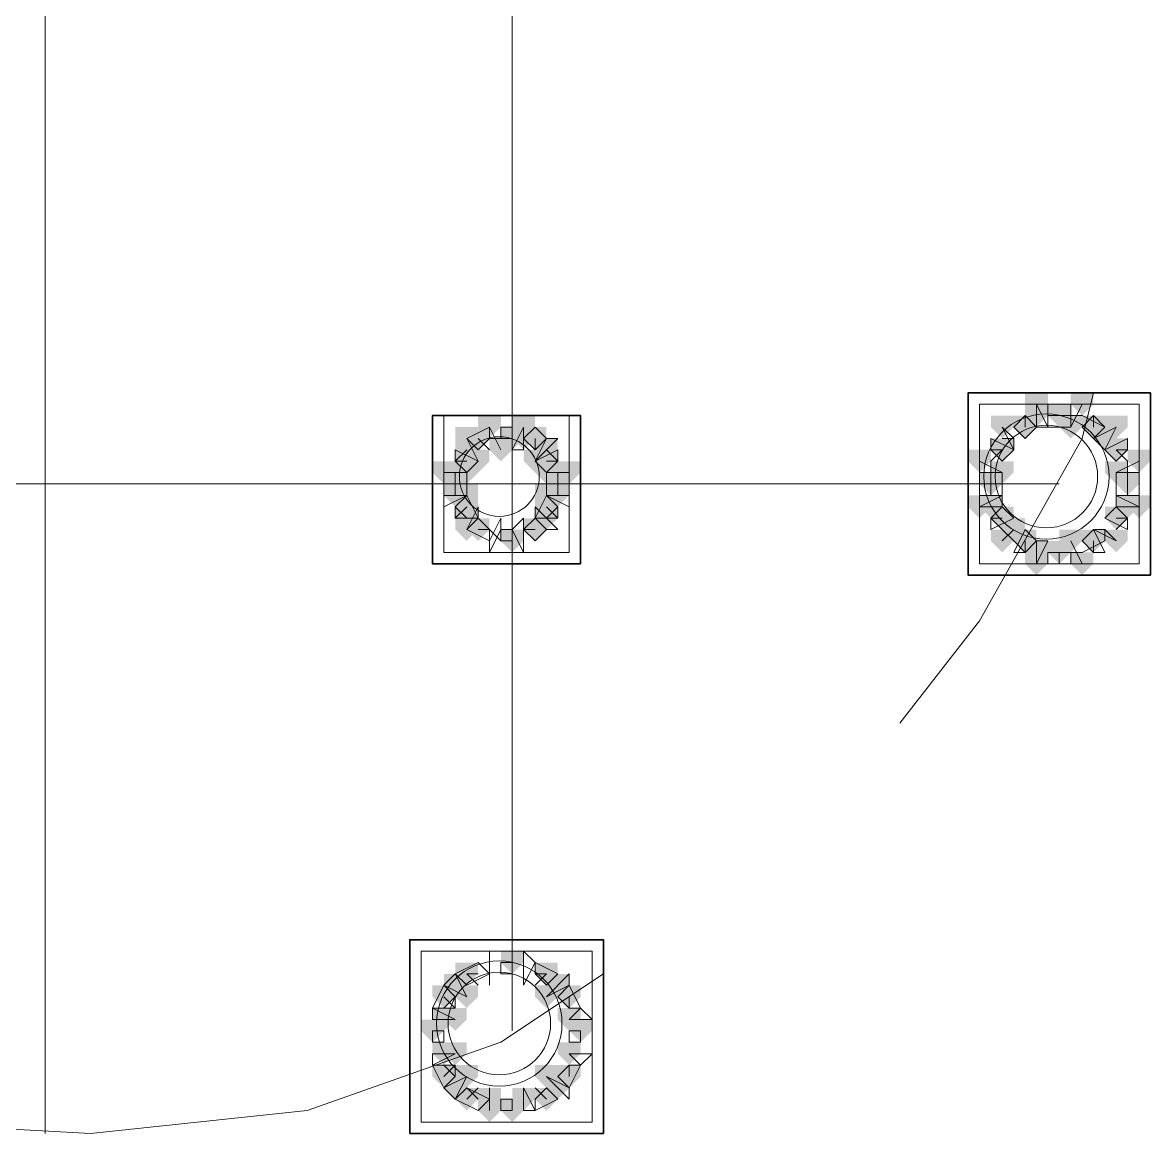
# Model space of a CAD drawing. Header units: millimetres. Extents: x 2315 to 4619, y 1334 to 1897.
# Drawn here: x 3667.93 to 3673.98, y 1535.71 to 1541.67 of the extents above; entities that cross this region are included whole.
import ezdxf

# ---------------------------------------------------------------- set-up
doc = ezdxf.new("R2010")
doc.units = ezdxf.units.MM
for name, color, linetype, true_color in [('PDF_10', 7, 'Continuous', 0x00b85c), ('PDF_AXIS', 7, 'Continuous', 0x00b85c), ('PDF_柱构件', 7, 'Continuous', 0x00b85c), ('PDF_转运站初步方案', 7, 'Continuous', 0x00b85c)]:
    doc.layers.add(name, color=color, linetype=linetype, true_color=true_color)
doc.layers.add('PDF_中心线层', color=1, linetype='Continuous')
doc.layers.add('PDF_粗实线层', color=7, linetype='Continuous')

msp = doc.modelspace()

# ---------------------------------------------------------------- hatches: boundary and pattern name
at = {"layer": 'PDF_10', "transparency": 33554559}
for points in [[(3673.4894, 1539.6195), (3673.4283, 1539.6195), (3673.4283, 1539.5584), (3673.4894, 1539.4974), (3673.5505, 1539.5584), (3673.5505, 1539.6195)], [(3673.4894, 1539.6195), (3673.4283, 1539.6195), (3673.4283, 1539.5584), (3673.4894, 1539.4974), (3673.5505, 1539.5584), (3673.5505, 1539.6195)], [(3673.4894, 1539.6195), (3673.4283, 1539.6195), (3673.4283, 1539.5584), (3673.4894, 1539.4974), (3673.5505, 1539.5584), (3673.5505, 1539.6195)], [(3673.3062, 1539.5584), (3673.2451, 1539.5584), (3673.2451, 1539.4974), (3673.3062, 1539.4363), (3673.3672, 1539.4974), (3673.3672, 1539.5584)], [(3673.3062, 1539.5584), (3673.2451, 1539.5584), (3673.2451, 1539.4974), (3673.3062, 1539.4363), (3673.3672, 1539.4974), (3673.3672, 1539.5584)], [(3673.6726, 1539.5584), (3673.6116, 1539.5584), (3673.6116, 1539.4974), (3673.6726, 1539.4363), (3673.7337, 1539.4974), (3673.7337, 1539.5584)], [(3673.6726, 1539.5584), (3673.6116, 1539.5584), (3673.6116, 1539.4974), (3673.6726, 1539.4363), (3673.7337, 1539.4974), (3673.7337, 1539.5584)], [(3670.3743, 1539.4974), (3670.3132, 1539.4974), (3670.3132, 1539.4363), (3670.3743, 1539.3752), (3670.4353, 1539.4363), (3670.4353, 1539.4974)], [(3670.3743, 1539.4974), (3670.3132, 1539.4974), (3670.3132, 1539.4363), (3670.3743, 1539.3752), (3670.4353, 1539.4363), (3670.4353, 1539.4974)], [(3670.5575, 1539.4974), (3670.4964, 1539.4974), (3670.4964, 1539.4363), (3670.5575, 1539.3752), (3670.6186, 1539.4363), (3670.6186, 1539.4974)], [(3670.5575, 1539.4974), (3670.4964, 1539.4974), (3670.4964, 1539.4363), (3670.5575, 1539.3752), (3670.6186, 1539.4363), (3670.6186, 1539.4974)], [(3670.6797, 1539.4974), (3670.6186, 1539.4974), (3670.6186, 1539.4363), (3670.6797, 1539.3752), (3670.7408, 1539.4363), (3670.7408, 1539.4974)], [(3670.6797, 1539.4974), (3670.6186, 1539.4974), (3670.6186, 1539.4363), (3670.6797, 1539.3752), (3670.7408, 1539.4363), (3670.7408, 1539.4974)], [(3673.184, 1539.4363), (3673.1229, 1539.4363), (3673.1229, 1539.3752), (3673.184, 1539.3141), (3673.2451, 1539.3752), (3673.2451, 1539.4363)], [(3673.184, 1539.4363), (3673.1229, 1539.4363), (3673.1229, 1539.3752), (3673.184, 1539.3141), (3673.2451, 1539.3752), (3673.2451, 1539.4363)], [(3673.7948, 1539.4363), (3673.7337, 1539.4363), (3673.7337, 1539.3752), (3673.7948, 1539.3141), (3673.8559, 1539.3752), (3673.8559, 1539.4363)], [(3673.7948, 1539.4363), (3673.7337, 1539.4363), (3673.7337, 1539.3752), (3673.7948, 1539.3141), (3673.8559, 1539.3752), (3673.8559, 1539.4363)], [(3670.3132, 1539.3752), (3670.2521, 1539.3752), (3670.2521, 1539.3141), (3670.3132, 1539.253), (3670.3743, 1539.3141), (3670.3743, 1539.3752)], [(3670.3132, 1539.3752), (3670.2521, 1539.3752), (3670.2521, 1539.3141), (3670.3132, 1539.253), (3670.3743, 1539.3141), (3670.3743, 1539.3752)], [(3670.7408, 1539.3752), (3670.6797, 1539.3752), (3670.6797, 1539.3141), (3670.7408, 1539.253), (3670.8018, 1539.3141), (3670.8018, 1539.3752)], [(3670.7408, 1539.3752), (3670.6797, 1539.3752), (3670.6797, 1539.3141), (3670.7408, 1539.253), (3670.8018, 1539.3141), (3670.8018, 1539.3752)], [(3670.2521, 1539.253), (3670.191, 1539.253), (3670.191, 1539.192), (3670.2521, 1539.1309), (3670.3132, 1539.192), (3670.3132, 1539.253)], [(3670.2521, 1539.253), (3670.191, 1539.253), (3670.191, 1539.192), (3670.2521, 1539.1309), (3670.3132, 1539.192), (3670.3132, 1539.253)], [(3670.2521, 1539.253), (3670.191, 1539.253), (3670.191, 1539.192), (3670.2521, 1539.1309), (3670.3132, 1539.192), (3670.3132, 1539.253)], [(3670.8018, 1539.253), (3670.7408, 1539.253), (3670.7408, 1539.192), (3670.8018, 1539.1309), (3670.8629, 1539.192), (3670.8629, 1539.253)], [(3670.8018, 1539.253), (3670.7408, 1539.253), (3670.7408, 1539.192), (3670.8018, 1539.1309), (3670.8629, 1539.192), (3670.8629, 1539.253)], [(3670.8018, 1539.253), (3670.7408, 1539.253), (3670.7408, 1539.192), (3670.8018, 1539.1309), (3670.8629, 1539.192), (3670.8629, 1539.253)], [(3673.1229, 1539.253), (3673.0618, 1539.253), (3673.0618, 1539.192), (3673.1229, 1539.1309), (3673.184, 1539.192), (3673.184, 1539.253)], [(3673.1229, 1539.253), (3673.0618, 1539.253), (3673.0618, 1539.192), (3673.1229, 1539.1309), (3673.184, 1539.192), (3673.184, 1539.253)], [(3673.8559, 1539.253), (3673.7948, 1539.253), (3673.7948, 1539.192), (3673.8559, 1539.1309), (3673.917, 1539.192), (3673.917, 1539.253)], [(3673.8559, 1539.253), (3673.7948, 1539.253), (3673.7948, 1539.192), (3673.8559, 1539.1309), (3673.917, 1539.192), (3673.917, 1539.253)], [(3673.8559, 1539.253), (3673.7948, 1539.253), (3673.7948, 1539.192), (3673.8559, 1539.1309), (3673.917, 1539.192), (3673.917, 1539.253)], [(3670.3132, 1539.1309), (3670.2521, 1539.1309), (3670.2521, 1539.0698), (3670.3132, 1539.0087), (3670.3743, 1539.0698), (3670.3743, 1539.1309)], [(3670.3132, 1539.1309), (3670.2521, 1539.1309), (3670.2521, 1539.0698), (3670.3132, 1539.0087), (3670.3743, 1539.0698), (3670.3743, 1539.1309)], [(3670.7408, 1539.1309), (3670.6797, 1539.1309), (3670.6797, 1539.0698), (3670.7408, 1539.0087), (3670.8018, 1539.0698), (3670.8018, 1539.1309)], [(3670.7408, 1539.1309), (3670.6797, 1539.1309), (3670.6797, 1539.0698), (3670.7408, 1539.0087), (3670.8018, 1539.0698), (3670.8018, 1539.1309)], [(3673.184, 1539.0698), (3673.1229, 1539.0698), (3673.1229, 1539.0087), (3673.184, 1538.9476), (3673.2451, 1539.0087), (3673.2451, 1539.0698)], [(3673.184, 1539.0698), (3673.1229, 1539.0698), (3673.1229, 1539.0087), (3673.184, 1538.9476), (3673.2451, 1539.0087), (3673.2451, 1539.0698)], [(3673.7948, 1539.0698), (3673.7337, 1539.0698), (3673.7337, 1539.0087), (3673.7948, 1538.9476), (3673.8559, 1539.0087), (3673.8559, 1539.0698)], [(3673.7948, 1539.0698), (3673.7337, 1539.0698), (3673.7337, 1539.0087), (3673.7948, 1538.9476), (3673.8559, 1539.0087), (3673.8559, 1539.0698)], [(3670.3743, 1539.0087), (3670.3132, 1539.0087), (3670.3132, 1538.9476), (3670.3743, 1538.8866), (3670.4353, 1538.9476), (3670.4353, 1539.0087)], [(3670.3743, 1539.0087), (3670.3132, 1539.0087), (3670.3132, 1538.9476), (3670.3743, 1538.8866), (3670.4353, 1538.9476), (3670.4353, 1539.0087)], [(3670.6797, 1539.0087), (3670.6186, 1539.0087), (3670.6186, 1538.9476), (3670.6797, 1538.8866), (3670.7408, 1538.9476), (3670.7408, 1539.0087)], [(3670.6797, 1539.0087), (3670.6186, 1539.0087), (3670.6186, 1538.9476), (3670.6797, 1538.8866), (3670.7408, 1538.9476), (3670.7408, 1539.0087)], [(3670.6797, 1539.0087), (3670.6186, 1539.0087), (3670.6186, 1538.9476), (3670.6797, 1538.8866), (3670.7408, 1538.9476), (3670.7408, 1539.0087)], [(3670.5575, 1538.9476), (3670.4964, 1538.9476), (3670.4964, 1538.8866), (3670.5575, 1538.8255), (3670.6186, 1538.8866), (3670.6186, 1538.9476)], [(3670.5575, 1538.9476), (3670.4964, 1538.9476), (3670.4964, 1538.8866), (3670.5575, 1538.8255), (3670.6186, 1538.8866), (3670.6186, 1538.9476)], [(3673.3062, 1538.9476), (3673.2451, 1538.9476), (3673.2451, 1538.8866), (3673.3062, 1538.8255), (3673.3672, 1538.8866), (3673.3672, 1538.9476)], [(3673.3062, 1538.9476), (3673.2451, 1538.9476), (3673.2451, 1538.8866), (3673.3062, 1538.8255), (3673.3672, 1538.8866), (3673.3672, 1538.9476)], [(3673.6726, 1538.9476), (3673.6116, 1538.9476), (3673.6116, 1538.8866), (3673.6726, 1538.8255), (3673.7337, 1538.8866), (3673.7337, 1538.9476)], [(3673.6726, 1538.9476), (3673.6116, 1538.9476), (3673.6116, 1538.8866), (3673.6726, 1538.8255), (3673.7337, 1538.8866), (3673.7337, 1538.9476)], [(3673.4894, 1538.8866), (3673.4283, 1538.8866), (3673.4283, 1538.8255), (3673.4894, 1538.7644), (3673.5505, 1538.8255), (3673.5505, 1538.8866)], [(3673.4894, 1538.8866), (3673.4283, 1538.8866), (3673.4283, 1538.8255), (3673.4894, 1538.7644), (3673.5505, 1538.8255), (3673.5505, 1538.8866)], [(3670.5575, 1536.6876), (3670.4964, 1536.6876), (3670.4964, 1536.6265), (3670.5575, 1536.5655), (3670.6186, 1536.6265), (3670.6186, 1536.6876)], [(3670.5575, 1536.6876), (3670.4964, 1536.6876), (3670.4964, 1536.6265), (3670.5575, 1536.5655), (3670.6186, 1536.6265), (3670.6186, 1536.6876)], [(3670.3132, 1536.6265), (3670.2521, 1536.6265), (3670.2521, 1536.5655), (3670.3132, 1536.5044), (3670.3743, 1536.5655), (3670.3743, 1536.6265)], [(3670.3132, 1536.6265), (3670.2521, 1536.6265), (3670.2521, 1536.5655), (3670.3132, 1536.5044), (3670.3743, 1536.5655), (3670.3743, 1536.6265)], [(3670.7408, 1536.6265), (3670.6797, 1536.6265), (3670.6797, 1536.5655), (3670.7408, 1536.5044), (3670.8018, 1536.5655), (3670.8018, 1536.6265)], [(3670.7408, 1536.6265), (3670.6797, 1536.6265), (3670.6797, 1536.5655), (3670.7408, 1536.5044), (3670.8018, 1536.5655), (3670.8018, 1536.6265)], [(3670.191, 1536.5044), (3670.1299, 1536.5044), (3670.1299, 1536.4433), (3670.191, 1536.3822), (3670.2521, 1536.4433), (3670.2521, 1536.5044)], [(3670.191, 1536.5044), (3670.1299, 1536.5044), (3670.1299, 1536.4433), (3670.191, 1536.3822), (3670.2521, 1536.4433), (3670.2521, 1536.5044)], [(3670.8629, 1536.5044), (3670.8018, 1536.5044), (3670.8018, 1536.4433), (3670.8629, 1536.3822), (3670.924, 1536.4433), (3670.924, 1536.5044)], [(3670.8629, 1536.5044), (3670.8018, 1536.5044), (3670.8018, 1536.4433), (3670.8629, 1536.3822), (3670.924, 1536.4433), (3670.924, 1536.5044)], [(3670.1299, 1536.3211), (3670.0689, 1536.3211), (3670.0689, 1536.2601), (3670.1299, 1536.199), (3670.191, 1536.2601), (3670.191, 1536.3211)], [(3670.1299, 1536.3211), (3670.0689, 1536.3211), (3670.0689, 1536.2601), (3670.1299, 1536.199), (3670.191, 1536.2601), (3670.191, 1536.3211)], [(3670.924, 1536.3211), (3670.8629, 1536.3211), (3670.8629, 1536.2601), (3670.924, 1536.199), (3670.9851, 1536.2601), (3670.9851, 1536.3211)], [(3670.924, 1536.3211), (3670.8629, 1536.3211), (3670.8629, 1536.2601), (3670.924, 1536.199), (3670.9851, 1536.2601), (3670.9851, 1536.3211)], [(3670.191, 1536.0768), (3670.1299, 1536.0768), (3670.1299, 1536.0157), (3670.191, 1535.9547), (3670.2521, 1536.0157), (3670.2521, 1536.0768)], [(3670.191, 1536.0768), (3670.1299, 1536.0768), (3670.1299, 1536.0157), (3670.191, 1535.9547), (3670.2521, 1536.0157), (3670.2521, 1536.0768)], [(3670.8629, 1536.0768), (3670.8018, 1536.0768), (3670.8018, 1536.0157), (3670.8629, 1535.9547), (3670.924, 1536.0157), (3670.924, 1536.0768)], [(3670.8629, 1536.0768), (3670.8018, 1536.0768), (3670.8018, 1536.0157), (3670.8629, 1535.9547), (3670.924, 1536.0157), (3670.924, 1536.0768)], [(3670.3132, 1535.9547), (3670.2521, 1535.9547), (3670.2521, 1535.8936), (3670.3132, 1535.8325), (3670.3743, 1535.8936), (3670.3743, 1535.9547)], [(3670.3132, 1535.9547), (3670.2521, 1535.9547), (3670.2521, 1535.8936), (3670.3132, 1535.8325), (3670.3743, 1535.8936), (3670.3743, 1535.9547)], [(3670.7408, 1535.9547), (3670.6797, 1535.9547), (3670.6797, 1535.8936), (3670.7408, 1535.8325), (3670.8018, 1535.8936), (3670.8018, 1535.9547)], [(3670.7408, 1535.9547), (3670.6797, 1535.9547), (3670.6797, 1535.8936), (3670.7408, 1535.8325), (3670.8018, 1535.8936), (3670.8018, 1535.9547)], [(3670.5575, 1535.8936), (3670.4964, 1535.8936), (3670.4964, 1535.8325), (3670.5575, 1535.7714), (3670.6186, 1535.8325), (3670.6186, 1535.8936)], [(3670.5575, 1535.8936), (3670.4964, 1535.8936), (3670.4964, 1535.8325), (3670.5575, 1535.7714), (3670.6186, 1535.8325), (3670.6186, 1535.8936)]]:
    msp.add_hatch(color=256, dxfattribs=at).paths.add_polyline_path(points)
at = {"layer": 'PDF_柱构件', "transparency": 33554559}
for points in [[(3673.3672, 1539.6806), (3673.3062, 1539.6806), (3673.3062, 1539.6195), (3673.3672, 1539.5584), (3673.4283, 1539.6195), (3673.4283, 1539.6806)], [(3673.6116, 1539.6806), (3673.5505, 1539.6806), (3673.5505, 1539.6195), (3673.6116, 1539.5584), (3673.6726, 1539.6195), (3673.6726, 1539.6806)], [(3673.3672, 1539.6195), (3673.3062, 1539.6195), (3673.3062, 1539.5584), (3673.3672, 1539.4974), (3673.4283, 1539.5584), (3673.4283, 1539.6195)], [(3670.4353, 1539.5584), (3670.3743, 1539.5584), (3670.3743, 1539.4974), (3670.4353, 1539.4363), (3670.4964, 1539.4974), (3670.4964, 1539.5584)], [(3670.6186, 1539.5584), (3670.5575, 1539.5584), (3670.5575, 1539.4974), (3670.6186, 1539.4363), (3670.6797, 1539.4974), (3670.6797, 1539.5584)], [(3673.184, 1539.5584), (3673.1229, 1539.5584), (3673.1229, 1539.4974), (3673.184, 1539.4363), (3673.2451, 1539.4974), (3673.2451, 1539.5584)], [(3673.5505, 1539.5584), (3673.4894, 1539.5584), (3673.4894, 1539.4974), (3673.5505, 1539.4363), (3673.6116, 1539.4974), (3673.6116, 1539.5584)], [(3673.7948, 1539.5584), (3673.7337, 1539.5584), (3673.7337, 1539.4974), (3673.7948, 1539.4363), (3673.8559, 1539.4974), (3673.8559, 1539.5584)], [(3670.3132, 1539.4974), (3670.2521, 1539.4974), (3670.2521, 1539.4363), (3670.3132, 1539.3752), (3670.3743, 1539.4363), (3670.3743, 1539.4974)], [(3670.6186, 1539.4974), (3670.5575, 1539.4974), (3670.5575, 1539.4363), (3670.6186, 1539.3752), (3670.6797, 1539.4363), (3670.6797, 1539.4974)], [(3673.7337, 1539.4974), (3673.6726, 1539.4974), (3673.6726, 1539.4363), (3673.7337, 1539.3752), (3673.7948, 1539.4363), (3673.7948, 1539.4974)], [(3670.3132, 1539.4363), (3670.2521, 1539.4363), (3670.2521, 1539.3752), (3670.3132, 1539.3141), (3670.3743, 1539.3752), (3670.3743, 1539.4363)], [(3670.4964, 1539.4363), (3670.4353, 1539.4363), (3670.4353, 1539.3752), (3670.4964, 1539.3141), (3670.5575, 1539.3752), (3670.5575, 1539.4363)], [(3670.7408, 1539.4363), (3670.6797, 1539.4363), (3670.6797, 1539.3752), (3670.7408, 1539.3141), (3670.8018, 1539.3752), (3670.8018, 1539.4363)], [(3670.3743, 1539.3752), (3670.3132, 1539.3752), (3670.3132, 1539.3141), (3670.3743, 1539.253), (3670.4353, 1539.3141), (3670.4353, 1539.3752)], [(3670.6797, 1539.3752), (3670.6186, 1539.3752), (3670.6186, 1539.3141), (3670.6797, 1539.253), (3670.7408, 1539.3141), (3670.7408, 1539.3752)], [(3673.0618, 1539.3752), (3673.0008, 1539.3752), (3673.0008, 1539.3141), (3673.0618, 1539.253), (3673.1229, 1539.3141), (3673.1229, 1539.3752)], [(3673.917, 1539.3752), (3673.8559, 1539.3752), (3673.8559, 1539.3141), (3673.917, 1539.253), (3673.978, 1539.3141), (3673.978, 1539.3752)], [(3670.191, 1539.3141), (3670.1299, 1539.3141), (3670.1299, 1539.253), (3670.191, 1539.192), (3670.2521, 1539.253), (3670.2521, 1539.3141)], [(3670.2521, 1539.3141), (3670.191, 1539.3141), (3670.191, 1539.253), (3670.2521, 1539.192), (3670.3132, 1539.253), (3670.3132, 1539.3141)], [(3670.3132, 1539.3141), (3670.2521, 1539.3141), (3670.2521, 1539.253), (3670.3132, 1539.192), (3670.3743, 1539.253), (3670.3743, 1539.3141)], [(3670.7408, 1539.3141), (3670.6797, 1539.3141), (3670.6797, 1539.253), (3670.7408, 1539.192), (3670.8018, 1539.253), (3670.8018, 1539.3141)], [(3670.8018, 1539.3141), (3670.7408, 1539.3141), (3670.7408, 1539.253), (3670.8018, 1539.192), (3670.8629, 1539.253), (3670.8629, 1539.3141)], [(3670.8629, 1539.3141), (3670.8018, 1539.3141), (3670.8018, 1539.253), (3670.8629, 1539.192), (3670.924, 1539.253), (3670.924, 1539.3141)], [(3673.184, 1539.3141), (3673.1229, 1539.3141), (3673.1229, 1539.253), (3673.184, 1539.192), (3673.2451, 1539.253), (3673.2451, 1539.3141)], [(3673.7948, 1539.3141), (3673.7337, 1539.3141), (3673.7337, 1539.253), (3673.7948, 1539.192), (3673.8559, 1539.253), (3673.8559, 1539.3141)], [(3670.2521, 1539.192), (3670.191, 1539.192), (3670.191, 1539.1309), (3670.2521, 1539.0698), (3670.3132, 1539.1309), (3670.3132, 1539.192)], [(3670.3132, 1539.192), (3670.2521, 1539.192), (3670.2521, 1539.1309), (3670.3132, 1539.0698), (3670.3743, 1539.1309), (3670.3743, 1539.192)], [(3670.7408, 1539.192), (3670.6797, 1539.192), (3670.6797, 1539.1309), (3670.7408, 1539.0698), (3670.8018, 1539.1309), (3670.8018, 1539.192)], [(3670.8018, 1539.192), (3670.7408, 1539.192), (3670.7408, 1539.1309), (3670.8018, 1539.0698), (3670.8629, 1539.1309), (3670.8629, 1539.192)], [(3673.0618, 1539.1309), (3673.0008, 1539.1309), (3673.0008, 1539.0698), (3673.0618, 1539.0087), (3673.1229, 1539.0698), (3673.1229, 1539.1309)], [(3673.1229, 1539.1309), (3673.0618, 1539.1309), (3673.0618, 1539.0698), (3673.1229, 1539.0087), (3673.184, 1539.0698), (3673.184, 1539.1309)], [(3673.8559, 1539.1309), (3673.7948, 1539.1309), (3673.7948, 1539.0698), (3673.8559, 1539.0087), (3673.917, 1539.0698), (3673.917, 1539.1309)], [(3673.917, 1539.1309), (3673.8559, 1539.1309), (3673.8559, 1539.0698), (3673.917, 1539.0087), (3673.978, 1539.0698), (3673.978, 1539.1309)], [(3670.3132, 1539.0698), (3670.2521, 1539.0698), (3670.2521, 1539.0087), (3670.3132, 1538.9476), (3670.3743, 1539.0087), (3670.3743, 1539.0698)], [(3670.7408, 1539.0698), (3670.6797, 1539.0698), (3670.6797, 1539.0087), (3670.7408, 1538.9476), (3670.8018, 1539.0087), (3670.8018, 1539.0698)], [(3670.3132, 1539.0087), (3670.2521, 1539.0087), (3670.2521, 1538.9476), (3670.3132, 1538.8866), (3670.3743, 1538.9476), (3670.3743, 1539.0087)], [(3673.2451, 1539.0087), (3673.184, 1539.0087), (3673.184, 1538.9476), (3673.2451, 1538.8866), (3673.3062, 1538.9476), (3673.3062, 1539.0087)], [(3673.184, 1538.9476), (3673.1229, 1538.9476), (3673.1229, 1538.8866), (3673.184, 1538.8255), (3673.2451, 1538.8866), (3673.2451, 1538.9476)], [(3673.5505, 1538.9476), (3673.4894, 1538.9476), (3673.4894, 1538.8866), (3673.5505, 1538.8255), (3673.6116, 1538.8866), (3673.6116, 1538.9476)], [(3673.7948, 1538.9476), (3673.7337, 1538.9476), (3673.7337, 1538.8866), (3673.7948, 1538.8255), (3673.8559, 1538.8866), (3673.8559, 1538.9476)], [(3673.3672, 1538.8866), (3673.3062, 1538.8866), (3673.3062, 1538.8255), (3673.3672, 1538.7644), (3673.4283, 1538.8255), (3673.4283, 1538.8866)], [(3673.3672, 1538.8255), (3673.3062, 1538.8255), (3673.3062, 1538.7644), (3673.3672, 1538.7033), (3673.4283, 1538.7644), (3673.4283, 1538.8255)], [(3673.6116, 1538.8255), (3673.5505, 1538.8255), (3673.5505, 1538.7644), (3673.6116, 1538.7033), (3673.6726, 1538.7644), (3673.6726, 1538.8255)], [(3670.2521, 1536.5655), (3670.191, 1536.5655), (3670.191, 1536.5044), (3670.2521, 1536.4433), (3670.3132, 1536.5044), (3670.3132, 1536.5655)], [(3670.8018, 1536.5655), (3670.7408, 1536.5655), (3670.7408, 1536.5044), (3670.8018, 1536.4433), (3670.8629, 1536.5044), (3670.8629, 1536.5655)], [(3670.3132, 1536.5044), (3670.2521, 1536.5044), (3670.2521, 1536.4433), (3670.3132, 1536.3822), (3670.3743, 1536.4433), (3670.3743, 1536.5044)], [(3670.7408, 1536.5044), (3670.6797, 1536.5044), (3670.6797, 1536.4433), (3670.7408, 1536.3822), (3670.8018, 1536.4433), (3670.8018, 1536.5044)], [(3670.191, 1536.3822), (3670.1299, 1536.3822), (3670.1299, 1536.3211), (3670.191, 1536.2601), (3670.2521, 1536.3211), (3670.2521, 1536.3822)], [(3670.2521, 1536.3822), (3670.191, 1536.3822), (3670.191, 1536.3211), (3670.2521, 1536.2601), (3670.3132, 1536.3211), (3670.3132, 1536.3822)], [(3670.8629, 1536.3822), (3670.8018, 1536.3822), (3670.8018, 1536.3211), (3670.8629, 1536.2601), (3670.924, 1536.3211), (3670.924, 1536.3822)], [(3670.191, 1536.199), (3670.1299, 1536.199), (3670.1299, 1536.1379), (3670.191, 1536.0768), (3670.2521, 1536.1379), (3670.2521, 1536.199)], [(3670.2521, 1536.199), (3670.191, 1536.199), (3670.191, 1536.1379), (3670.2521, 1536.0768), (3670.3132, 1536.1379), (3670.3132, 1536.199)], [(3670.8629, 1536.199), (3670.8018, 1536.199), (3670.8018, 1536.1379), (3670.8629, 1536.0768), (3670.924, 1536.1379), (3670.924, 1536.199)], [(3670.3132, 1536.0768), (3670.2521, 1536.0768), (3670.2521, 1536.0157), (3670.3132, 1535.9547), (3670.3743, 1536.0157), (3670.3743, 1536.0768)], [(3670.7408, 1536.0768), (3670.6797, 1536.0768), (3670.6797, 1536.0157), (3670.7408, 1535.9547), (3670.8018, 1536.0157), (3670.8018, 1536.0768)], [(3670.2521, 1536.0157), (3670.191, 1536.0157), (3670.191, 1535.9547), (3670.2521, 1535.8936), (3670.3132, 1535.9547), (3670.3132, 1536.0157)], [(3670.8018, 1536.0157), (3670.7408, 1536.0157), (3670.7408, 1535.9547), (3670.8018, 1535.8936), (3670.8629, 1535.9547), (3670.8629, 1536.0157)], [(3670.4353, 1535.9547), (3670.3743, 1535.9547), (3670.3743, 1535.8936), (3670.4353, 1535.8325), (3670.4964, 1535.8936), (3670.4964, 1535.9547)], [(3670.6186, 1535.9547), (3670.5575, 1535.9547), (3670.5575, 1535.8936), (3670.6186, 1535.8325), (3670.6797, 1535.8936), (3670.6797, 1535.9547)], [(3670.4353, 1535.8936), (3670.3743, 1535.8936), (3670.3743, 1535.8325), (3670.4353, 1535.7714), (3670.4964, 1535.8325), (3670.4964, 1535.8936)]]:
    msp.add_hatch(color=256, dxfattribs=at).paths.add_polyline_path(points)
at = {"layer": 'PDF_转运站初步方案', "transparency": 33554559}
for points in [[(3673.4894, 1539.6195), (3673.4283, 1539.6195), (3673.4283, 1539.5584), (3673.4894, 1539.4974), (3673.5505, 1539.5584), (3673.5505, 1539.6195)], [(3673.4894, 1539.6195), (3673.4283, 1539.6195), (3673.4283, 1539.5584), (3673.4894, 1539.4974), (3673.5505, 1539.5584), (3673.5505, 1539.6195)], [(3673.3062, 1539.5584), (3673.2451, 1539.5584), (3673.2451, 1539.4974), (3673.3062, 1539.4363), (3673.3672, 1539.4974), (3673.3672, 1539.5584)], [(3673.3062, 1539.5584), (3673.2451, 1539.5584), (3673.2451, 1539.4974), (3673.3062, 1539.4363), (3673.3672, 1539.4974), (3673.3672, 1539.5584)], [(3673.6726, 1539.5584), (3673.6116, 1539.5584), (3673.6116, 1539.4974), (3673.6726, 1539.4363), (3673.7337, 1539.4974), (3673.7337, 1539.5584)], [(3673.6726, 1539.5584), (3673.6116, 1539.5584), (3673.6116, 1539.4974), (3673.6726, 1539.4363), (3673.7337, 1539.4974), (3673.7337, 1539.5584)], [(3670.3743, 1539.4974), (3670.3132, 1539.4974), (3670.3132, 1539.4363), (3670.3743, 1539.3752), (3670.4353, 1539.4363), (3670.4353, 1539.4974)], [(3670.3743, 1539.4974), (3670.3132, 1539.4974), (3670.3132, 1539.4363), (3670.3743, 1539.3752), (3670.4353, 1539.4363), (3670.4353, 1539.4974)], [(3670.5575, 1539.4974), (3670.4964, 1539.4974), (3670.4964, 1539.4363), (3670.5575, 1539.3752), (3670.6186, 1539.4363), (3670.6186, 1539.4974)], [(3670.5575, 1539.4974), (3670.4964, 1539.4974), (3670.4964, 1539.4363), (3670.5575, 1539.3752), (3670.6186, 1539.4363), (3670.6186, 1539.4974)], [(3670.6797, 1539.4974), (3670.6186, 1539.4974), (3670.6186, 1539.4363), (3670.6797, 1539.3752), (3670.7408, 1539.4363), (3670.7408, 1539.4974)], [(3670.6797, 1539.4974), (3670.6186, 1539.4974), (3670.6186, 1539.4363), (3670.6797, 1539.3752), (3670.7408, 1539.4363), (3670.7408, 1539.4974)], [(3673.184, 1539.4363), (3673.1229, 1539.4363), (3673.1229, 1539.3752), (3673.184, 1539.3141), (3673.2451, 1539.3752), (3673.2451, 1539.4363)], [(3673.184, 1539.4363), (3673.1229, 1539.4363), (3673.1229, 1539.3752), (3673.184, 1539.3141), (3673.2451, 1539.3752), (3673.2451, 1539.4363)], [(3673.7948, 1539.4363), (3673.7337, 1539.4363), (3673.7337, 1539.3752), (3673.7948, 1539.3141), (3673.8559, 1539.3752), (3673.8559, 1539.4363)], [(3673.7948, 1539.4363), (3673.7337, 1539.4363), (3673.7337, 1539.3752), (3673.7948, 1539.3141), (3673.8559, 1539.3752), (3673.8559, 1539.4363)], [(3670.3132, 1539.3752), (3670.2521, 1539.3752), (3670.2521, 1539.3141), (3670.3132, 1539.253), (3670.3743, 1539.3141), (3670.3743, 1539.3752)], [(3670.3132, 1539.3752), (3670.2521, 1539.3752), (3670.2521, 1539.3141), (3670.3132, 1539.253), (3670.3743, 1539.3141), (3670.3743, 1539.3752)], [(3670.7408, 1539.3752), (3670.6797, 1539.3752), (3670.6797, 1539.3141), (3670.7408, 1539.253), (3670.8018, 1539.3141), (3670.8018, 1539.3752)], [(3670.7408, 1539.3752), (3670.6797, 1539.3752), (3670.6797, 1539.3141), (3670.7408, 1539.253), (3670.8018, 1539.3141), (3670.8018, 1539.3752)], [(3670.2521, 1539.253), (3670.191, 1539.253), (3670.191, 1539.192), (3670.2521, 1539.1309), (3670.3132, 1539.192), (3670.3132, 1539.253)], [(3670.2521, 1539.253), (3670.191, 1539.253), (3670.191, 1539.192), (3670.2521, 1539.1309), (3670.3132, 1539.192), (3670.3132, 1539.253)], [(3670.8018, 1539.253), (3670.7408, 1539.253), (3670.7408, 1539.192), (3670.8018, 1539.1309), (3670.8629, 1539.192), (3670.8629, 1539.253)], [(3670.8018, 1539.253), (3670.7408, 1539.253), (3670.7408, 1539.192), (3670.8018, 1539.1309), (3670.8629, 1539.192), (3670.8629, 1539.253)], [(3673.1229, 1539.253), (3673.0618, 1539.253), (3673.0618, 1539.192), (3673.1229, 1539.1309), (3673.184, 1539.192), (3673.184, 1539.253)], [(3673.1229, 1539.253), (3673.0618, 1539.253), (3673.0618, 1539.192), (3673.1229, 1539.1309), (3673.184, 1539.192), (3673.184, 1539.253)], [(3673.8559, 1539.253), (3673.7948, 1539.253), (3673.7948, 1539.192), (3673.8559, 1539.1309), (3673.917, 1539.192), (3673.917, 1539.253)], [(3673.8559, 1539.253), (3673.7948, 1539.253), (3673.7948, 1539.192), (3673.8559, 1539.1309), (3673.917, 1539.192), (3673.917, 1539.253)], [(3670.3132, 1539.1309), (3670.2521, 1539.1309), (3670.2521, 1539.0698), (3670.3132, 1539.0087), (3670.3743, 1539.0698), (3670.3743, 1539.1309)], [(3670.3132, 1539.1309), (3670.2521, 1539.1309), (3670.2521, 1539.0698), (3670.3132, 1539.0087), (3670.3743, 1539.0698), (3670.3743, 1539.1309)], [(3670.7408, 1539.1309), (3670.6797, 1539.1309), (3670.6797, 1539.0698), (3670.7408, 1539.0087), (3670.8018, 1539.0698), (3670.8018, 1539.1309)], [(3670.7408, 1539.1309), (3670.6797, 1539.1309), (3670.6797, 1539.0698), (3670.7408, 1539.0087), (3670.8018, 1539.0698), (3670.8018, 1539.1309)], [(3673.184, 1539.0698), (3673.1229, 1539.0698), (3673.1229, 1539.0087), (3673.184, 1538.9476), (3673.2451, 1539.0087), (3673.2451, 1539.0698)], [(3673.184, 1539.0698), (3673.1229, 1539.0698), (3673.1229, 1539.0087), (3673.184, 1538.9476), (3673.2451, 1539.0087), (3673.2451, 1539.0698)], [(3673.7948, 1539.0698), (3673.7337, 1539.0698), (3673.7337, 1539.0087), (3673.7948, 1538.9476), (3673.8559, 1539.0087), (3673.8559, 1539.0698)], [(3673.7948, 1539.0698), (3673.7337, 1539.0698), (3673.7337, 1539.0087), (3673.7948, 1538.9476), (3673.8559, 1539.0087), (3673.8559, 1539.0698)], [(3670.3743, 1539.0087), (3670.3132, 1539.0087), (3670.3132, 1538.9476), (3670.3743, 1538.8866), (3670.4353, 1538.9476), (3670.4353, 1539.0087)], [(3670.3743, 1539.0087), (3670.3132, 1539.0087), (3670.3132, 1538.9476), (3670.3743, 1538.8866), (3670.4353, 1538.9476), (3670.4353, 1539.0087)], [(3670.6797, 1539.0087), (3670.6186, 1539.0087), (3670.6186, 1538.9476), (3670.6797, 1538.8866), (3670.7408, 1538.9476), (3670.7408, 1539.0087)], [(3670.6797, 1539.0087), (3670.6186, 1539.0087), (3670.6186, 1538.9476), (3670.6797, 1538.8866), (3670.7408, 1538.9476), (3670.7408, 1539.0087)], [(3670.5575, 1538.9476), (3670.4964, 1538.9476), (3670.4964, 1538.8866), (3670.5575, 1538.8255), (3670.6186, 1538.8866), (3670.6186, 1538.9476)], [(3670.5575, 1538.9476), (3670.4964, 1538.9476), (3670.4964, 1538.8866), (3670.5575, 1538.8255), (3670.6186, 1538.8866), (3670.6186, 1538.9476)], [(3673.3062, 1538.9476), (3673.2451, 1538.9476), (3673.2451, 1538.8866), (3673.3062, 1538.8255), (3673.3672, 1538.8866), (3673.3672, 1538.9476)], [(3673.3062, 1538.9476), (3673.2451, 1538.9476), (3673.2451, 1538.8866), (3673.3062, 1538.8255), (3673.3672, 1538.8866), (3673.3672, 1538.9476)], [(3673.6726, 1538.9476), (3673.6116, 1538.9476), (3673.6116, 1538.8866), (3673.6726, 1538.8255), (3673.7337, 1538.8866), (3673.7337, 1538.9476)], [(3673.6726, 1538.9476), (3673.6116, 1538.9476), (3673.6116, 1538.8866), (3673.6726, 1538.8255), (3673.7337, 1538.8866), (3673.7337, 1538.9476)], [(3673.4894, 1538.8866), (3673.4283, 1538.8866), (3673.4283, 1538.8255), (3673.4894, 1538.7644), (3673.5505, 1538.8255), (3673.5505, 1538.8866)], [(3673.4894, 1538.8866), (3673.4283, 1538.8866), (3673.4283, 1538.8255), (3673.4894, 1538.7644), (3673.5505, 1538.8255), (3673.5505, 1538.8866)], [(3670.5575, 1536.6876), (3670.4964, 1536.6876), (3670.4964, 1536.6265), (3670.5575, 1536.5655), (3670.6186, 1536.6265), (3670.6186, 1536.6876)], [(3670.5575, 1536.6876), (3670.4964, 1536.6876), (3670.4964, 1536.6265), (3670.5575, 1536.5655), (3670.6186, 1536.6265), (3670.6186, 1536.6876)], [(3670.3132, 1536.6265), (3670.2521, 1536.6265), (3670.2521, 1536.5655), (3670.3132, 1536.5044), (3670.3743, 1536.5655), (3670.3743, 1536.6265)], [(3670.3132, 1536.6265), (3670.2521, 1536.6265), (3670.2521, 1536.5655), (3670.3132, 1536.5044), (3670.3743, 1536.5655), (3670.3743, 1536.6265)], [(3670.7408, 1536.6265), (3670.6797, 1536.6265), (3670.6797, 1536.5655), (3670.7408, 1536.5044), (3670.8018, 1536.5655), (3670.8018, 1536.6265)], [(3670.7408, 1536.6265), (3670.6797, 1536.6265), (3670.6797, 1536.5655), (3670.7408, 1536.5044), (3670.8018, 1536.5655), (3670.8018, 1536.6265)], [(3670.191, 1536.5044), (3670.1299, 1536.5044), (3670.1299, 1536.4433), (3670.191, 1536.3822), (3670.2521, 1536.4433), (3670.2521, 1536.5044)], [(3670.191, 1536.5044), (3670.1299, 1536.5044), (3670.1299, 1536.4433), (3670.191, 1536.3822), (3670.2521, 1536.4433), (3670.2521, 1536.5044)], [(3670.8629, 1536.5044), (3670.8018, 1536.5044), (3670.8018, 1536.4433), (3670.8629, 1536.3822), (3670.924, 1536.4433), (3670.924, 1536.5044)], [(3670.8629, 1536.5044), (3670.8018, 1536.5044), (3670.8018, 1536.4433), (3670.8629, 1536.3822), (3670.924, 1536.4433), (3670.924, 1536.5044)], [(3670.1299, 1536.3211), (3670.0689, 1536.3211), (3670.0689, 1536.2601), (3670.1299, 1536.199), (3670.191, 1536.2601), (3670.191, 1536.3211)], [(3670.1299, 1536.3211), (3670.0689, 1536.3211), (3670.0689, 1536.2601), (3670.1299, 1536.199), (3670.191, 1536.2601), (3670.191, 1536.3211)], [(3670.924, 1536.3211), (3670.8629, 1536.3211), (3670.8629, 1536.2601), (3670.924, 1536.199), (3670.9851, 1536.2601), (3670.9851, 1536.3211)], [(3670.924, 1536.3211), (3670.8629, 1536.3211), (3670.8629, 1536.2601), (3670.924, 1536.199), (3670.9851, 1536.2601), (3670.9851, 1536.3211)], [(3670.191, 1536.0768), (3670.1299, 1536.0768), (3670.1299, 1536.0157), (3670.191, 1535.9547), (3670.2521, 1536.0157), (3670.2521, 1536.0768)], [(3670.191, 1536.0768), (3670.1299, 1536.0768), (3670.1299, 1536.0157), (3670.191, 1535.9547), (3670.2521, 1536.0157), (3670.2521, 1536.0768)], [(3670.8629, 1536.0768), (3670.8018, 1536.0768), (3670.8018, 1536.0157), (3670.8629, 1535.9547), (3670.924, 1536.0157), (3670.924, 1536.0768)], [(3670.8629, 1536.0768), (3670.8018, 1536.0768), (3670.8018, 1536.0157), (3670.8629, 1535.9547), (3670.924, 1536.0157), (3670.924, 1536.0768)], [(3670.3132, 1535.9547), (3670.2521, 1535.9547), (3670.2521, 1535.8936), (3670.3132, 1535.8325), (3670.3743, 1535.8936), (3670.3743, 1535.9547)], [(3670.3132, 1535.9547), (3670.2521, 1535.9547), (3670.2521, 1535.8936), (3670.3132, 1535.8325), (3670.3743, 1535.8936), (3670.3743, 1535.9547)], [(3670.7408, 1535.9547), (3670.6797, 1535.9547), (3670.6797, 1535.8936), (3670.7408, 1535.8325), (3670.8018, 1535.8936), (3670.8018, 1535.9547)], [(3670.7408, 1535.9547), (3670.6797, 1535.9547), (3670.6797, 1535.8936), (3670.7408, 1535.8325), (3670.8018, 1535.8936), (3670.8018, 1535.9547)], [(3670.5575, 1535.8936), (3670.4964, 1535.8936), (3670.4964, 1535.8325), (3670.5575, 1535.7714), (3670.6186, 1535.8325), (3670.6186, 1535.8936)], [(3670.5575, 1535.8936), (3670.4964, 1535.8936), (3670.4964, 1535.8325), (3670.5575, 1535.7714), (3670.6186, 1535.8325), (3670.6186, 1535.8936)]]:
    msp.add_hatch(color=256, dxfattribs=at).paths.add_polyline_path(points)

# ---------------------------------------------------------------- linework, layer by layer
at = {"layer": 'PDF_10', "lineweight": 18}
for points in [[(3673.2451, 1539.4974), (3673.3062, 1539.5584), (3673.3062, 1539.4974)], [(3673.4283, 1539.5584), (3673.5505, 1539.5584)], [(3673.6116, 1539.5584), (3673.7337, 1539.4974)], [(3673.6726, 1539.4974), (3673.6726, 1539.5584)], [(3670.4964, 1539.4363), (3670.5575, 1539.4363), (3670.5575, 1539.4974)], [(3670.3743, 1539.3752), (3670.4353, 1539.4363)], [(3670.4353, 1539.3752), (3670.3743, 1539.4363)], [(3670.6186, 1539.4363), (3670.6797, 1539.3752), (3670.6797, 1539.4363)], [(3670.3132, 1539.3141), (3670.2521, 1539.3141), (3670.3132, 1539.3752)], [(3670.7408, 1539.3752), (3670.8018, 1539.3141), (3670.7408, 1539.3141)], [(3673.1229, 1539.3141), (3673.184, 1539.3752), (3673.1229, 1539.3752)], [(3673.8559, 1539.3752), (3673.7948, 1539.3752), (3673.8559, 1539.3141)], [(3670.2521, 1539.1309), (3670.2521, 1539.253)], [(3670.8018, 1539.253), (3670.8018, 1539.1309)], [(3673.1229, 1539.1309), (3673.1229, 1539.253)], [(3673.8559, 1539.253), (3673.8559, 1539.1309)], [(3673.1229, 1539.192), (3673.0618, 1539.192)], [(3670.3132, 1539.0087), (3670.2521, 1539.0698)], [(3670.3132, 1539.0698), (3670.2521, 1539.0087)], [(3670.8018, 1539.0698), (3670.7408, 1539.0087)], [(3670.7408, 1539.0698), (3670.8018, 1539.0087)], [(3673.184, 1538.9476), (3673.1229, 1539.0087), (3673.184, 1539.0087)], [(3673.7948, 1539.0087), (3673.8559, 1539.0087), (3673.7948, 1538.9476)], [(3670.3743, 1538.9476), (3670.4353, 1538.9476), (3670.3743, 1538.9476)], [(3670.5575, 1538.9476), (3670.5575, 1538.8866), (3670.4964, 1538.8866)], [(3670.6797, 1538.9476), (3670.6186, 1538.9476)], [(3673.3062, 1538.8866), (3673.3062, 1538.8255), (3673.2451, 1538.8866)], [(3673.7337, 1538.8866), (3673.6116, 1538.8255)], [(3673.6726, 1538.8866), (3673.6726, 1538.8255)], [(3673.5505, 1538.8255), (3673.4283, 1538.8255)], [(3673.4894, 1538.8255), (3673.4894, 1538.7644)], [(3670.5575, 1536.5655), (3670.5575, 1536.6265), (3670.4964, 1536.6265)], [(3670.3743, 1536.5655), (3670.3132, 1536.5655), (3670.3743, 1536.5044)], [(3670.6797, 1536.5044), (3670.7408, 1536.5655), (3670.6797, 1536.5655)], [(3670.2521, 1536.4433), (3670.191, 1536.3822)], [(3670.2521, 1536.3822), (3670.191, 1536.4433)], [(3670.8629, 1536.4433), (3670.8629, 1536.3822), (3670.8629, 1536.4433)], [(3670.191, 1536.2601), (3670.1299, 1536.2601), (3670.1299, 1536.199)], [(3670.924, 1536.199), (3670.924, 1536.2601), (3670.8629, 1536.2601)], [(3670.191, 1536.0768), (3670.2521, 1536.0157)], [(3670.2521, 1536.0768), (3670.191, 1536.0157)], [(3670.8629, 1536.0157), (3670.8629, 1536.0768), (3670.8629, 1536.0157)], [(3670.3132, 1535.9547), (3670.3743, 1535.8936)], [(3670.3743, 1535.9547), (3670.3132, 1535.8936)], [(3670.6797, 1535.8936), (3670.7408, 1535.9547)], [(3670.6797, 1535.9547), (3670.7408, 1535.8936)], [(3670.4964, 1535.8325), (3670.5575, 1535.8325), (3670.5575, 1535.8936)]]:
    msp.add_lwpolyline(points, dxfattribs=at)
at = {"layer": 'PDF_AXIS', "lineweight": 18}
for points in [[(3673.917, 1538.7644), (3673.917, 1539.6195), (3673.0618, 1539.6195), (3673.0618, 1538.7644)], [(3670.8629, 1538.8255), (3670.8629, 1539.5584), (3670.191, 1539.5584), (3670.191, 1538.8255)], [(3670.0689, 1535.7714), (3670.0689, 1536.6876), (3670.9851, 1536.6876), (3670.9851, 1535.7714)]]:
    msp.add_lwpolyline(points, close=True, dxfattribs=at)
at = {"layer": 'PDF_中心线层', "color": 112, "lineweight": 18, "true_color": 0x00b85c}
msp.add_lwpolyline([(3668.0532, 1535.7103), (3668.0532, 1547.6822)], close=True, dxfattribs=at)
for points in [[(3670.5575, 1547.1325), (3670.5575, 1536.2601)], [(3662.0672, 1541.6352), (3662.0672, 1541.0855), (3662.2505, 1539.986), (3662.678, 1538.9476), (3663.2889, 1537.9703), (3664.0829, 1537.1763), (3665.0602, 1536.5044), (3666.0986, 1536.0157), (3667.198, 1535.7714), (3668.2975, 1535.7103), (3669.458, 1535.8325), (3670.4964, 1536.199), (3671.0462, 1536.5655)], [(3672.6343, 1537.9093), (3673.0618, 1538.459), (3673.6116, 1539.4363), (3673.6726, 1539.6806)], [(3662.5559, 1539.192), (3673.4894, 1539.192)]]:
    msp.add_lwpolyline(points, dxfattribs=at)
at = {"layer": 'PDF_柱构件', "lineweight": 18}
for points in [[(3673.3672, 1539.6195), (3673.3672, 1539.4974), (3673.4283, 1539.4974)], [(3673.4283, 1539.4974), (3673.5505, 1539.4974), (3673.5505, 1539.6195), (3673.4283, 1539.6195)], [(3673.6116, 1539.6195), (3673.5505, 1539.4974)], [(3673.3062, 1539.4363), (3673.3672, 1539.4974), (3673.3062, 1539.5584), (3673.2451, 1539.4974)], [(3673.6116, 1539.4974), (3673.6726, 1539.4363), (3673.7337, 1539.4974), (3673.6726, 1539.5584)], [(3670.3743, 1539.3752), (3670.4353, 1539.4363), (3670.4353, 1539.4974), (3670.3132, 1539.4363)], [(3670.4353, 1539.4974), (3670.4964, 1539.3752)], [(3670.4964, 1539.4363), (3670.5575, 1539.4363), (3670.5575, 1539.4974), (3670.4964, 1539.4974)], [(3670.6186, 1539.4974), (3670.5575, 1539.3752), (3670.6186, 1539.3752)], [(3670.6186, 1539.4363), (3670.6797, 1539.3752), (3670.7408, 1539.4363), (3670.6797, 1539.4974)], [(3673.184, 1539.4974), (3673.2451, 1539.3752), (3673.2451, 1539.4363)], [(3673.7948, 1539.4974), (3673.6726, 1539.4363), (3673.7337, 1539.3752)], [(3670.3132, 1539.4363), (3670.3743, 1539.3141)], [(3670.7408, 1539.4363), (3670.6797, 1539.3141), (3670.8018, 1539.4363)], [(3673.184, 1539.3141), (3673.2451, 1539.3752), (3673.1229, 1539.4363), (3673.1229, 1539.3752)], [(3673.7337, 1539.3752), (3673.7948, 1539.3141), (3673.8559, 1539.3752), (3673.8559, 1539.4363)], [(3670.3132, 1539.253), (3670.3743, 1539.3141), (3670.2521, 1539.3752), (3670.2521, 1539.3141)], [(3670.6797, 1539.3141), (3670.7408, 1539.253), (3670.8018, 1539.3141), (3670.8018, 1539.3752)], [(3673.0618, 1539.3141), (3673.184, 1539.253)], [(3673.917, 1539.3141), (3673.7948, 1539.253)], [(3670.191, 1539.253), (3670.3132, 1539.253)], [(3670.3132, 1539.1309), (3670.3132, 1539.253), (3670.191, 1539.253), (3670.191, 1539.1309)], [(3670.8629, 1539.253), (3670.7408, 1539.253)], [(3670.7408, 1539.253), (3670.7408, 1539.1309), (3670.8629, 1539.1309), (3670.8629, 1539.253)], [(3673.184, 1539.1309), (3673.184, 1539.253), (3673.0618, 1539.253), (3673.0618, 1539.1309)], [(3673.7948, 1539.253), (3673.7948, 1539.1309), (3673.917, 1539.1309), (3673.917, 1539.253)], [(3670.191, 1539.0698), (3670.3132, 1539.1309), (3670.191, 1539.1309)], [(3670.3743, 1539.0087), (3670.3132, 1539.1309), (3670.2521, 1539.0698), (3670.2521, 1539.0087)], [(3670.7408, 1539.1309), (3670.6797, 1539.0087), (3670.8018, 1539.0087), (3670.8018, 1539.0698)], [(3670.8629, 1539.1309), (3670.7408, 1539.1309), (3670.8629, 1539.0698)], [(3673.0618, 1539.0698), (3673.184, 1539.0698), (3673.184, 1539.1309)], [(3673.917, 1539.0698), (3673.7948, 1539.1309), (3673.7948, 1539.0698)], [(3670.3132, 1538.9476), (3670.3743, 1539.0087), (3670.3743, 1539.0698)], [(3670.8018, 1538.9476), (3670.6797, 1539.0698), (3670.6797, 1539.0087), (3670.7408, 1538.9476)], [(3673.2451, 1539.0087), (3673.184, 1539.0698), (3673.1229, 1539.0087), (3673.1229, 1538.9476)], [(3673.7948, 1539.0698), (3673.7337, 1539.0087), (3673.8559, 1538.9476), (3673.8559, 1539.0087)], [(3670.4353, 1538.9476), (3670.3743, 1539.0087), (3670.3132, 1538.9476), (3670.4353, 1538.8866)], [(3670.4353, 1538.8255), (3670.4964, 1538.9476), (3670.4964, 1539.0087), (3670.4353, 1538.8866)], [(3670.6797, 1539.0087), (3670.6186, 1538.9476), (3670.6797, 1538.8866), (3670.7408, 1538.9476)], [(3670.5575, 1538.9476), (3670.4964, 1538.9476), (3670.4964, 1538.8866), (3670.5575, 1538.8866)], [(3673.184, 1538.8866), (3673.2451, 1538.9476)], [(3673.3672, 1538.8866), (3673.3062, 1538.9476), (3673.2451, 1538.8255), (3673.3062, 1538.8255)], [(3673.6726, 1538.9476), (3673.6116, 1538.8866), (3673.6726, 1538.8255), (3673.7337, 1538.8255)], [(3673.7948, 1538.8866), (3673.7337, 1538.9476), (3673.6726, 1538.9476)], [(3673.3672, 1538.7644), (3673.4283, 1538.8866), (3673.3672, 1538.8866)], [(3673.6116, 1538.7644), (3673.5505, 1538.8866)], [(3673.5505, 1538.8255), (3673.4283, 1538.8255), (3673.4283, 1538.7644), (3673.5505, 1538.7644)], [(3670.4353, 1536.6876), (3670.4353, 1536.5655), (3670.4353, 1536.5044), (3670.4353, 1536.6265)], [(3670.6797, 1536.6265), (3670.6186, 1536.5044), (3670.6186, 1536.5655), (3670.6186, 1536.6876)], [(3670.4353, 1536.5655), (3670.3132, 1536.5044), (3670.2521, 1536.5655), (3670.3743, 1536.6265)], [(3670.5575, 1536.5655), (3670.4964, 1536.5655), (3670.4964, 1536.6265), (3670.5575, 1536.6265)], [(3670.7408, 1536.5044), (3670.6797, 1536.5655), (3670.6797, 1536.6265), (3670.8018, 1536.5655)], [(3670.2521, 1536.5655), (3670.3132, 1536.4433), (3670.191, 1536.5044)], [(3670.8629, 1536.5044), (3670.7408, 1536.4433), (3670.8629, 1536.5655)], [(3670.2521, 1536.4433), (3670.2521, 1536.3822), (3670.1299, 1536.3822), (3670.191, 1536.5044)], [(3670.8629, 1536.3822), (3670.8018, 1536.4433), (3670.8629, 1536.5044), (3670.924, 1536.3822)], [(3670.1299, 1536.3822), (3670.2521, 1536.3211), (3670.1299, 1536.3211)], [(3670.191, 1536.2601), (3670.191, 1536.199), (3670.1299, 1536.199), (3670.1299, 1536.2601)], [(3670.8629, 1536.199), (3670.8629, 1536.2601), (3670.924, 1536.2601), (3670.924, 1536.199)], [(3670.1299, 1536.1379), (3670.2521, 1536.1379), (3670.1299, 1536.0768)], [(3670.2521, 1536.0768), (3670.2521, 1536.0157), (3670.191, 1535.9547), (3670.1299, 1536.0768)], [(3670.8018, 1536.0157), (3670.8629, 1536.0768), (3670.924, 1536.0768), (3670.8629, 1535.9547)], [(3670.191, 1535.9547), (3670.3132, 1536.0157), (3670.2521, 1535.8936)], [(3670.8629, 1535.8936), (3670.7408, 1536.0157), (3670.8629, 1535.9547)], [(3670.3132, 1535.9547), (3670.4353, 1535.8936), (3670.3743, 1535.8325), (3670.2521, 1535.8936)], [(3670.4353, 1535.8325), (3670.4353, 1535.9547), (3670.4353, 1535.8936)], [(3670.6186, 1535.8325), (3670.6186, 1535.8936), (3670.6186, 1535.9547), (3670.6797, 1535.8325)], [(3670.6797, 1535.8936), (3670.7408, 1535.9547), (3670.8018, 1535.8936), (3670.6797, 1535.8325)], [(3670.4964, 1535.8936), (3670.5575, 1535.8936), (3670.5575, 1535.8325), (3670.4964, 1535.8325)]]:
    msp.add_lwpolyline(points, close=True, dxfattribs=at)
for points in [[(3673.5505, 1539.5584), (3673.6116, 1539.5584)], [(3670.4353, 1539.4363), (3670.4964, 1539.4363)], [(3673.184, 1539.4363), (3673.2451, 1539.4363)], [(3673.1229, 1539.253), (3673.1229, 1539.3141)], [(3673.8559, 1539.3141), (3673.8559, 1539.253)], [(3670.6186, 1538.8866), (3670.6186, 1539.0087), (3670.5575, 1538.9476), (3670.6186, 1538.8255), (3670.6186, 1538.8866), (3670.6186, 1538.9476)], [(3670.4964, 1538.8866), (3670.4353, 1538.9476)], [(3673.2451, 1538.8866), (3673.184, 1538.9476)], [(3673.7337, 1538.9476), (3673.7337, 1538.8866)], [(3673.6116, 1538.8255), (3673.5505, 1538.8255)], [(3670.4353, 1536.6265), (3670.4353, 1536.5655)], [(3670.6186, 1536.5655), (3670.6186, 1536.6265)], [(3670.924, 1536.3211), (3670.8629, 1536.3211), (3670.924, 1536.3822), (3670.9851, 1536.3211), (3670.8629, 1536.3211)], [(3670.924, 1536.1379), (3670.8629, 1536.1379), (3670.9851, 1536.1379), (3670.924, 1536.0768), (3670.8629, 1536.1379)]]:
    msp.add_lwpolyline(points, dxfattribs=at)
at = {"layer": 'PDF_粗实线层', "color": 112, "lineweight": 35, "true_color": 0x00b85c}
for points in [[(3673.978, 1538.7033), (3673.978, 1539.6806), (3673.0008, 1539.6806), (3673.0008, 1538.7033)], [(3670.924, 1538.7644), (3670.1299, 1538.7644), (3670.1299, 1539.5584), (3670.924, 1539.5584)], [(3670.0078, 1535.7103), (3670.0078, 1536.7487), (3671.0462, 1536.7487), (3671.0462, 1535.7103)]]:
    msp.add_lwpolyline(points, close=True, dxfattribs=at)
at = {"layer": 'PDF_转运站初步方案', "lineweight": 18}
for centre, radius in [((3673.4202, 1539.2318), 0.3359), ((3673.4202, 1539.2318), 0.2749), ((3670.4882, 1539.2318), 0.2138), ((3670.4882, 1539.2318), 0.2138), ((3670.4882, 1536.2997), 0.3359), ((3670.4882, 1536.2997), 0.2749)]:
    msp.add_circle(centre, radius, dxfattribs=at)

doc.saveas('drawing.dxf')
